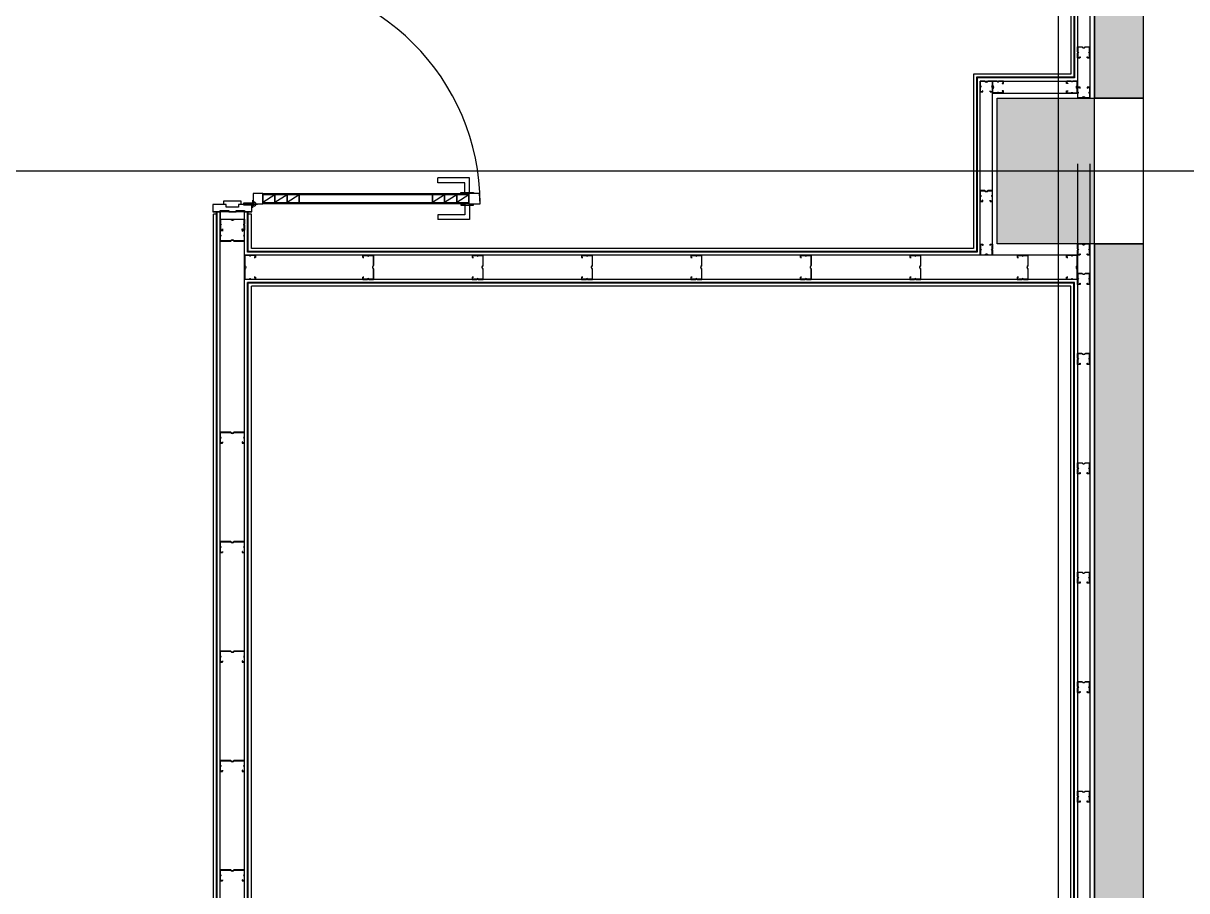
# Model space of a CAD drawing. Header units: metres. Extents: x 630750 to 860239, y 578133 to 726633.
# Drawn here: x 758748 to 763533, y 639851 to 643418 of the extents above; entities that cross this region are included whole.
import ezdxf

# ---------------------------------------------------------------- set-up
doc = ezdxf.new("R2010")
doc.units = ezdxf.units.M
doc.header["$LTSCALE"] = 300
doc.linetypes.add('CONTINOUS', pattern=[0])
doc.linetypes.add('업무시설_xr-base$0$CONTINOUS', pattern=[0])
for name, color, linetype in [('A-CEN-1', 1, 'Continuous'), ('A-CON', 2, 'Continuous'), ('A-WALL-CONC', 2, 'Continuous'), ('F-DOOR_FRAME', 4, 'Continuous'), ('KUK-DOOR', 4, 'Continuous'), ('KUK-DOOR-FRAME', 4, 'Continuous'), ('KUK-DRYWALL', 4, 'Continuous'), ('KUK-WALL-DRYWALL', 4, 'Continuous'), ('KUK-공사제외', 252, 'CONTINOUS'), ('KUK-석고보드', 201, 'Continuous')]:
    doc.layers.add(name, color=color, linetype=linetype)

# ---------------------------------------------------------------- blocks, each defined once
blk = doc.blocks.new('con1')
at = {"layer": 'A-WALL-CONC', "linetype": '업무시설_xr-base$0$CONTINOUS'}
h = blk.add_hatch(color=253, dxfattribs=at)
h.dxf.hatch_style = 1
h.paths.add_polyline_path([(-302595.9, -253222.2), (-301895.9, -253222.2), (-301895.9, -253922.2), (-302595.9, -253922.2)])
h.paths.add_polyline_path([(-384245.9, -253222.2), (-383545.9, -253222.2), (-383545.9, -253922.2), (-384245.9, -253922.2)])
h.paths.add_polyline_path([(-335095.9, -253172.2), (-334295.9, -253172.2), (-334295.9, -253972.2), (-335095.9, -253972.2)])
h.paths.add_polyline_path([(-354895.9, -253172.2), (-354095.9, -253172.2), (-354095.9, -253972.2), (-354895.9, -253972.2)])
h.paths.add_polyline_path([(-374695.9, -253172.2), (-373895.9, -253172.2), (-373895.9, -253972.2), (-374695.9, -253972.2)])
h.paths.add_polyline_path([(-325195.9, -253172.2), (-324395.9, -253172.2), (-324395.9, -253972.2), (-325195.9, -253972.2)])
h.paths.add_polyline_path([(-364745.9, -253222.2), (-364045.9, -253222.2), (-364045.9, -253922.2), (-364745.9, -253922.2)])
h.paths.add_polyline_path([(-344945.9, -253222.2), (-344245.9, -253222.2), (-344245.9, -253922.2), (-344945.9, -253922.2)])
h.paths.add_polyline_path([(-310045.9, -253222.2), (-309345.9, -253222.2), (-309345.9, -253922.2), (-310045.9, -253922.2)])
h.paths.add_polyline_path([(-318595.9, -253172.2), (-317795.9, -253172.2), (-317795.9, -253972.2), (-318595.9, -253972.2)])
h.paths.add_polyline_path([(-384245.9, -310859.9), (-383445.9, -310859.9), (-383445.9, -311659.9), (-384245.9, -311659.9)])
h.paths.add_polyline_path([(-384245.9, -305472.2), (-383445.9, -305472.2), (-383445.9, -306272.2), (-384245.9, -306272.2)])
h.paths.add_polyline_path([(-384245.9, -295572.2), (-383445.9, -295572.2), (-383445.9, -296372.2), (-384245.9, -296372.2)])
h.paths.add_polyline_path([(-384195.9, -276472.2), (-383595.9, -276472.2), (-383595.9, -275872.2), (-384195.9, -275872.2)])
h.paths.add_polyline_path([(-384245.9, -285672.2), (-383445.9, -285672.2), (-383445.9, -286472.2), (-384245.9, -286472.2)])
h.paths.add_polyline_path([(-384295.9, -269172.2), (-383495.9, -269172.2), (-383495.9, -269972.2), (-384295.9, -269972.2)])
h.paths.add_polyline_path([(-384295.9, -260672.2), (-383495.9, -260672.2), (-383495.9, -261472.2), (-384295.9, -261472.2)])
h.paths.add_polyline_path([(-376995.9, -285572.2), (-376195.9, -285572.2), (-376195.9, -286372.2), (-376995.9, -286372.2)], flags=17)
h.paths.add_polyline_path([(-374695.9, -276572.2), (-373895.9, -276572.2), (-373895.9, -275772.2), (-374695.9, -275772.2)], flags=17)
h.paths.add_polyline_path([(-364695.9, -285772.2), (-364095.9, -285772.2), (-364095.9, -286372.2), (-364695.9, -286372.2)], flags=17)
h.paths.add_polyline_path([(-364795.9, -275772.2), (-363995.9, -275772.2), (-363995.9, -276572.2), (-364795.9, -276572.2)], flags=17)
edge = h.paths.add_edge_path(flags=16)
edge.add_arc((-376495.9, -295972.2), 450, 0, 360)
edge = h.paths.add_edge_path(flags=16)
edge.add_arc((-354495.9, -302572.2), 450, 0, 360)
edge = h.paths.add_edge_path(flags=16)
edge.add_arc((-364395.9, -295972.2), 350, 0, 360)
edge = h.paths.add_edge_path(flags=16)
edge.add_arc((-354495.9, -295972.2), 450, 0, 360)
edge = h.paths.add_edge_path(flags=16)
edge.add_arc((-344595.9, -302572.2), 350, 0, 360)
edge = h.paths.add_edge_path(flags=16)
edge.add_arc((-344595.9, -295972.2), 350, 0, 360)
edge = h.paths.add_edge_path(flags=16)
edge.add_arc((-364395.9, -302572.2), 350, 0, 360)
h.paths.add_polyline_path([(-375978.1, -305715.7), (-376743.7, -305483.5), (-376976, -306249), (-376210.4, -306481.3)], flags=17)
h.paths.add_polyline_path([(-378097.8, -312701.2), (-378863.4, -312468.9), (-379095.6, -313234.5), (-378330.1, -313466.8)], flags=16)
h.paths.add_polyline_path([(-354767.9, -312099.6), (-355533.5, -311867.3), (-355765.8, -312632.8), (-355000.2, -312865.1)], flags=17)
h.paths.add_polyline_path([(-347591.1, -314277.3), (-348356.6, -314045), (-348588.9, -314810.6), (-347823.4, -315042.9)], flags=17)
h.paths.add_polyline_path([(-349725.3, -321310.6), (-350490.8, -321078.3), (-350723.1, -321843.9), (-349957.6, -322076.2)], flags=17)
h.paths.add_polyline_path([(-359198.7, -318436), (-359964.3, -318203.7), (-360196.6, -318969.2), (-359431, -319201.5)], flags=17)
edge = h.paths.add_edge_path(flags=16)
edge.add_arc((-324745.9, -312472.2), 450, 0, 360)
h.paths.add_polyline_path([(-318595.9, -311972.2), (-317795.9, -311972.2), (-317795.9, -312972.2), (-318595.9, -312972.2)], flags=17)
edge = h.paths.add_edge_path(flags=16)
edge.add_arc((-335145.9, -312472.2), 350, 0, 360)
edge = h.paths.add_edge_path(flags=16)
edge.add_arc((-338616.5, -317418.6), 450, 0, 360)
h.paths.add_polyline_path([(-340251.8, -324185.3), (-341017.4, -323953), (-341249.7, -324718.5), (-340484.1, -324950.8)], flags=17)
edge = h.paths.add_edge_path(flags=17)
edge.add_arc((-324745.9, -319072.2), 450, 0, 360)
h.paths.add_polyline_path([(-318695.9, -318672.2), (-317695.9, -318672.2), (-317695.9, -319472.2), (-318695.9, -319472.2)], flags=17)
h.paths.add_polyline_path([(-310095.9, -327072.2), (-309295.9, -327072.2), (-309295.9, -327872.2), (-310095.9, -327872.2)])
h.paths.add_polyline_path([(-316095.9, -322372.2), (-316095.9, -325422.2), (-311307.7, -325422.2), (-311307.7, -325222.2), (-315895.9, -325222.2), (-315895.9, -322572.2), (-309695.9, -322572.2), (-309695.9, -325222.2), (-310307.7, -325222.2), (-310307.7, -325422.2), (-309495.9, -325422.2), (-309495.9, -322372.2)], flags=17)
edge = h.paths.add_edge_path(flags=17)
edge.add_arc((-324795.9, -327472.2), 400, 0, 360)
edge = h.paths.add_edge_path(flags=17)
edge.add_arc((-318195.9, -329272.2), 450, 0, 360)
h.paths.add_polyline_path([(-310095.9, -331472.2), (-309295.9, -331472.2), (-309295.9, -332272.2), (-310095.9, -332272.2)])
edge = h.paths.add_edge_path(flags=16)
edge.add_arc((-334695.9, -302572.2), 350, 0, 360)
edge = h.paths.add_edge_path(flags=17)
edge.add_arc((-334695.9, -286072.2), 350, 0, 360)
edge = h.paths.add_edge_path(flags=16)
edge.add_arc((-334695.9, -295972.2), 350, 0, 360)
edge = h.paths.add_edge_path(flags=17)
edge.add_arc((-344595.9, -286072.2), 450, 0, 360)
h.paths.add_polyline_path([(-318595.9, -295472.2), (-317795.9, -295472.2), (-317795.9, -296472.2), (-318595.9, -296472.2)], flags=17)
h.paths.add_polyline_path([(-318595.9, -302072.2), (-317795.9, -302072.2), (-317795.9, -303072.2), (-318595.9, -303072.2)], flags=17)
edge = h.paths.add_edge_path(flags=16)
edge.add_arc((-324795.9, -302572.2), 450, 0, 360)
edge = h.paths.add_edge_path(flags=16)
edge.add_arc((-324795.9, -295972.2), 450, 0, 360)
edge = h.paths.add_edge_path(flags=17)
edge.add_arc((-324795.9, -286072.2), 450, 0, 360)
edge = h.paths.add_edge_path(flags=17)
edge.add_arc((-334695.9, -276172.2), 450, 0, 360)
edge = h.paths.add_edge_path(flags=17)
edge.add_arc((-344595.9, -276172.2), 450, 0, 360)
h.paths.add_polyline_path([(-318595.9, -275772.2), (-317795.9, -275772.2), (-317795.9, -276572.2), (-318595.9, -276572.2)], flags=17)
h.paths.add_polyline_path([(-318595.9, -285672.2), (-317795.9, -285672.2), (-317795.9, -286472.2), (-318595.9, -286472.2)], flags=17)
edge = h.paths.add_edge_path(flags=17)
edge.add_arc((-324795.9, -276172.2), 450, 0, 360)
h.paths.add_polyline_path([(-364795.9, -260672.2), (-363995.9, -260672.2), (-363995.9, -261472.2), (-364795.9, -261472.2)])
h.paths.add_polyline_path([(-364795.9, -269172.2), (-363995.9, -269172.2), (-363995.9, -269972.2), (-364795.9, -269972.2)], flags=17)
h.paths.add_polyline_path([(-325195.9, -269172.2), (-324395.9, -269172.2), (-324395.9, -269972.2), (-325195.9, -269972.2)], flags=17)
h.paths.add_polyline_path([(-310845.9, -260722.2), (-310045.9, -260722.2), (-310045.9, -261522.2), (-310845.9, -261522.2)], flags=17)
h.paths.add_polyline_path([(-325195.9, -260672.2), (-324395.9, -260672.2), (-324395.9, -261472.2), (-325195.9, -261472.2)])
h.paths.add_polyline_path([(-335095.9, -260672.2), (-334295.9, -260672.2), (-334295.9, -261472.2), (-335095.9, -261472.2)])
h.paths.add_polyline_path([(-344995.9, -260672.2), (-344195.9, -260672.2), (-344195.9, -261472.2), (-344995.9, -261472.2)])
h.paths.add_polyline_path([(-354895.9, -260672.2), (-354095.9, -260672.2), (-354095.9, -261472.2), (-354895.9, -261472.2)])
h.paths.add_polyline_path([(-354895.9, -269172.2), (-354095.9, -269172.2), (-354095.9, -269972.2), (-354895.9, -269972.2)], flags=17)
h.paths.add_polyline_path([(-344995.9, -269172.2), (-344195.9, -269172.2), (-344195.9, -269972.2), (-344995.9, -269972.2)], flags=17)
h.paths.add_polyline_path([(-335095.9, -269172.2), (-334295.9, -269172.2), (-334295.9, -269972.2), (-335095.9, -269972.2)], flags=17)
h.paths.add_polyline_path([(-310145.9, -275772.2), (-309345.9, -275772.2), (-309345.9, -276572.2), (-310145.9, -276572.2)])
h.paths.add_polyline_path([(-310145.9, -269172.2), (-309345.9, -269172.2), (-309345.9, -269972.2), (-310145.9, -269972.2)])
h.paths.add_polyline_path([(-309945.9, -312172.2), (-309345.9, -312172.2), (-309345.9, -312772.2), (-309945.9, -312772.2)], flags=17)
h.paths.add_polyline_path([(-309945.9, -302272.2), (-309345.9, -302272.2), (-309345.9, -302872.2), (-309945.9, -302872.2)], flags=17)
h.paths.add_polyline_path([(-310145.9, -295572.2), (-309345.9, -295572.2), (-309345.9, -296372.2), (-310145.9, -296372.2)])
h.paths.add_polyline_path([(-310145.9, -285672.2), (-309345.9, -285672.2), (-309345.9, -286472.2), (-310145.9, -286472.2)])
h.paths.add_polyline_path([(-366406.6, -311179.9), (-366585, -311089.4), (-367172.8, -312248.9), (-366994.4, -312339.4)], flags=16)
h.paths.add_polyline_path([(-367582.3, -313498.9), (-367760.7, -313408.4), (-368303.3, -314478.7), (-368124.9, -314569.2)], flags=16)
h.paths.add_polyline_path([(-374501.4, -323406.8), (-375266.9, -323174.5), (-375499.2, -323940), (-374733.7, -324172.3)], flags=17)
h.paths.add_polyline_path([(-380817, -321490.3), (-381582.5, -321258), (-381814.8, -322023.6), (-381049.3, -322255.9)])
h.paths.add_polyline_path([(-319504.7, -329605.3), (-319562.8, -329796.7), (-318586.8, -330092.9), (-318528.7, -329901.5)], flags=17)
h.paths.add_polyline_path([(-317399.5, -330244.1), (-317457.6, -330435.5), (-316481.5, -330731.7), (-316423.5, -330540.3)], flags=17)
h.paths.add_polyline_path([(-315294.3, -330882.9), (-315352.4, -331074.3), (-314376.3, -331370.5), (-314318.3, -331179.1)], flags=17)
h.paths.add_polyline_path([(-313189.1, -331521.7), (-313247.2, -331713.1), (-312271.1, -332009.3), (-312213, -331817.9)], flags=17)
h.paths.add_polyline_path([(-311083.9, -332160.5), (-311142, -332351.9), (-310165.9, -332648.1), (-310107.8, -332456.7)], flags=17)
h.paths.add_polyline_path([(-308978.7, -332799.4), (-309036.7, -332990.7), (-308060.7, -333286.9), (-308002.6, -333095.5)])
h.paths.add_polyline_path([(-306873.5, -333438.2), (-306931.5, -333629.5), (-305955.5, -333925.7), (-305897.4, -333734.3)])
h.paths.add_polyline_path([(-321610, -328966.5), (-321668, -329157.9), (-320692, -329454.1), (-320633.9, -329262.7)], flags=17)
h.paths.add_polyline_path([(-304768.2, -334077), (-304826.3, -334268.4), (-303850.3, -334564.5), (-303792.2, -334373.1)])
h.paths.add_polyline_path([(-366379.8, -308837.3), (-366525.2, -309124), (-365780.1, -309501.8), (-365997.1, -309929.9), (-365818.7, -310020.4), (-365281.9, -308961.4), (-368992.7, -307835.4), (-369050.7, -308026.8), (-368955, -308055.9), (-369303.5, -309204.2), (-369399.2, -309175.1), (-369457.2, -309366.5), (-369361.5, -309395.5), (-371190.9, -315424.1), (-373726.7, -314654.6), (-371897.4, -308626.1), (-370414.2, -309076.1), (-370356.1, -308884.7), (-371839.3, -308434.7), (-371490.9, -307286.4), (-370007.6, -307736.5), (-369949.6, -307545.1), (-371624.2, -307036.9), (-373976.1, -314787.9), (-369001.2, -316297.6), (-368712.8, -315728.7), (-368891.1, -315638.2), (-369103.7, -316057.4), (-370999.5, -315482.2), (-368763.6, -308113.9)], flags=17)
edge = h.paths.add_edge_path()
edge.add_line((-317995.9, -269122.2), (-318195.9, -269122.2))
edge.add_line((-318195.9, -266622.2), (-317995.9, -266622.2))
edge.add_line((-318195.9, -265972.2), (-318195.9, -266622.2))
edge.add_line((-318195.9, -269122.2), (-318195.9, -269672.2))
edge.add_line((-317995.9, -269472.2), (-317995.9, -269122.2))
edge.add_line((-317995.9, -266622.2), (-317995.9, -265972.2))
edge.add_line((-317070.9, -260922.2), (-317070.9, -260722.2))
edge.add_line((-317070.9, -260722.2), (-314895.9, -260722.2))
edge.add_line((-314895.9, -260722.2), (-314895.9, -260922.2))
edge.add_line((-314895.9, -260922.2), (-317070.9, -260922.2))
edge.add_line((-318195.9, -265972.2), (-321995.9, -265972.2))
edge.add_line((-321995.9, -265972.2), (-321995.9, -262022.2))
edge.add_line((-321995.9, -262022.2), (-321795.9, -262022.2))
edge.add_line((-321795.9, -262022.2), (-321795.9, -262922.2))
edge.add_line((-321795.9, -262922.2), (-321695.9, -262922.2))
edge.add_line((-321695.9, -262922.2), (-321695.9, -263122.2))
edge.add_line((-321695.9, -263122.2), (-321795.9, -263122.2))
edge.add_line((-321795.9, -263122.2), (-321795.9, -265772.2))
edge.add_line((-321795.9, -265772.2), (-314195.9, -265772.2))
edge.add_line((-314195.9, -265772.2), (-314195.9, -263122.2))
edge.add_line((-314195.9, -263122.2), (-320695.9, -263122.2))
edge.add_line((-320695.9, -263122.2), (-320695.9, -262922.2))
edge.add_line((-320695.9, -262922.2), (-319545.9, -262922.2))
edge.add_line((-319545.9, -262922.2), (-319545.9, -260922.2))
edge.add_line((-319545.9, -260922.2), (-321795.9, -260922.2))
edge.add_line((-321795.9, -260922.2), (-321795.9, -261022.2))
edge.add_line((-321795.9, -261022.2), (-321995.9, -261022.2))
edge.add_line((-321995.9, -261022.2), (-321995.9, -260722.2))
edge.add_line((-321995.9, -260722.2), (-317770.9, -260722.2))
edge.add_line((-317770.9, -260722.2), (-317770.9, -260922.2))
edge.add_line((-317995.9, -269472.2), (-314195.9, -269472.2))
edge.add_line((-314195.9, -269472.2), (-314195.9, -265972.2))
edge.add_line((-314195.9, -265972.2), (-317995.9, -265972.2))
edge.add_line((-317770.9, -260922.2), (-319345.9, -260922.2))
edge.add_line((-319345.9, -260922.2), (-319345.9, -262922.2))
edge.add_line((-319345.9, -262922.2), (-314195.9, -262922.2))
edge.add_line((-314195.9, -262922.2), (-314195.9, -260722.2))
edge.add_line((-314195.9, -260722.2), (-313995.9, -260722.2))
edge.add_line((-313995.9, -260722.2), (-313995.9, -269672.2))
edge.add_line((-313995.9, -269672.2), (-318195.9, -269672.2))
edge.add_line((-309345.9, -286472.2), (-309345.9, -312772.2))
edge.add_line((-309545.9, -302872.2), (-309545.9, -312172.2))
edge.add_line((-309545.9, -296372.2), (-309545.9, -302272.2))
edge.add_line((-309545.9, -286472.2), (-309545.9, -295572.2))
edge.add_line((-375426.6, -323700.8), (-380976.7, -322016.6))
edge.add_line((-334860, -324841.4), (-335146.9, -325786.6))
edge.add_line((-334660.1, -325215.5), (-334859.8, -325873.7))
edge.add_line((-324795.9, -328208.8), (-324795.9, -327872.2))
edge.add_line((-324595.9, -328060.4), (-324595.9, -327818.6))
edge.add_line((-324795.9, -328208.8), (-322797.2, -328815.2))
edge.add_line((-322797.2, -328815.2), (-322739.1, -328623.9))
edge.add_line((-322739.1, -328623.9), (-324595.9, -328060.4))
edge.add_line((-337531.2, -334677.3), (-338201, -334474.1))
edge.add_line((-338201, -334474.1), (-338404.3, -335143.9))
edge.add_line((-338404.3, -335143.9), (-337734.4, -335347.2))
edge.add_line((-337734.4, -335347.2), (-337531.2, -334677.3))
edge = h.paths.add_edge_path()
edge.add_line((-339857.9, -323400.5), (-339799.8, -323209.1))
edge.add_line((-339799.8, -323209.1), (-337930.3, -317052.2))
edge.add_line((-337930.3, -317052.2), (-338217.3, -316965))
edge.add_line((-338217.3, -316965), (-338268.5, -317133.4))
edge.add_arc((-338616.5, -317418.6), 450, -73.1135, 39.3318, ccw=False)
edge.add_line((-338485.8, -317849.2), (-340145, -323313.3))
edge.add_line((-340145, -323313.3), (-339857.9, -323400.5))
h = blk.add_hatch(color=253, dxfattribs=at)
h.dxf.hatch_style = 1
h.paths.add_polyline_path([(-309545.9, -296372.2), (-309345.9, -296372.2), (-309345.9, -302272.2), (-309545.9, -302272.2)])
h = blk.add_hatch(color=253, dxfattribs=at)
h.dxf.hatch_style = 1
h.paths.add_polyline_path([(-309545.9, -302872.2), (-309345.9, -302872.2), (-309345.9, -312172.2), (-309545.9, -312172.2)])
at = {"layer": 'A-CON'}
for points in [[(-309545.9, -296372.2), (-309345.9, -296372.2), (-309345.9, -302272.2), (-309545.9, -302272.2)], [(-309945.9, -302272.2), (-309345.9, -302272.2), (-309345.9, -302872.2), (-309945.9, -302872.2)], [(-309545.9, -302872.2), (-309345.9, -302872.2), (-309345.9, -312172.2), (-309545.9, -312172.2)]]:
    blk.add_lwpolyline(points, close=True, dxfattribs=at)
at = {"layer": 'A-WALL-CONC'}
for p, q in [((-309345.9, -286472.2), (-309345.9, -312772.2)), ((-309545.9, -296372.2), (-309545.9, -302272.2)), ((-309545.9, -302872.2), (-309545.9, -312172.2))]:
    blk.add_line(p, q, dxfattribs=at)
blk = doc.blocks.new('힌지')
at = {"layer": 'F-DOOR_FRAME', "color": 175}
for p, q in [((444293.8, 289039.7, 0), (444262.2, 289039.7, 0)), ((444293.8, 289039.7, 0), (444262.2, 289039.7, 0)), ((444278, 289049.1, 0), (444278, 289020.8, 0))]:
    blk.add_line(p, q, dxfattribs=at)
at = {"layer": 'F-DOOR_FRAME', "color": 175, "elevation": 0}
for points in [[(444276.3, 289042.2), (444276.3, 289076.8), (444273.3, 289076.8), (444273.3, 289041.9), (444270.9, 289035.1, -0.190658), (444275.4, 289038.8)], [(444282.3, 289041.9), (444282.3, 289076.8), (444279.3, 289076.8), (444279.3, 289042.2), (444280.2, 289038.8, -0.190658), (444284.8, 289035.1)]]:
    blk.add_lwpolyline(points, format="xyb", close=True, dxfattribs=at)
at = {"layer": 'F-DOOR_FRAME', "color": 175}
blk.add_circle((444277.8, 289034.7, 0), 8, dxfattribs=at)
blk = doc.blocks.new('A$C350577A3')
at = {"layer": 'KUK-DOOR', "color": 6}
for p, q in [((43.5, 939, -6432.8), (43.5, 999, -6432.8)), ((43.5, 999, -6432.8), (173.5, 999, -6432.8)), ((63.5, 939, -6432.8), (63.5, 979, -6432.8)), ((63.5, 979, -6432.8), (173.5, 979, -6432.8)), ((173.5, 979, -6432.8), (173.5, 999, -6432.8)), ((79, 939, -6432.8), (28, 939, -6432.8)), ((28, 939, -6432.8), (28, 934, 0)), ((79, 934, -6432.8), (79, 939, -6432.8)), ((28, 887, 0), (28, 892, 6432.8)), ((79, 887, 0), (28, 887, 0)), ((43.5, 887, 0), (43.5, 827, 0)), ((63.5, 887, 0), (63.5, 847, 0)), ((79, 892, 0), (79, 887, 0)), ((43.5, 827, 0), (173.5, 827, 0)), ((63.5, 847, 0), (173.5, 847, 0)), ((173.5, 847, 0), (173.5, 827, 0))]:
    blk.add_line(p, q, dxfattribs=at)
at = {"layer": 'KUK-DOOR', "color": 251}
for p, q in [((29.7, 934, -6432.8), (29.7, 939, -6432.8)), ((31.3, 934, -6432.8), (31.3, 939, -6432.8)), ((33.9, 934, -6432.8), (33.9, 939, -6432.8)), ((38.4, 934, -6432.8), (38.4, 939, -6432.8)), ((44.6, 934, -6432.8), (44.6, 939, -6432.8)), ((62.4, 934, -6432.8), (62.4, 939, -6432.8)), ((68.6, 934, -6432.8), (68.6, 939, -6432.8)), ((73.1, 934, -6432.8), (73.1, 939, -6432.8)), ((75.7, 934, -6432.8), (75.7, 939, -6432.8)), ((77.3, 934, -6432.8), (77.3, 939, -6432.8)), ((78.4, 934, -6432.8), (78.4, 939, -6432.8)), ((29.7, 892, 0), (29.7, 887, 0)), ((31.3, 892, 0), (31.3, 887, 0)), ((33.9, 892, 0), (33.9, 887, 0)), ((38.4, 892, 0), (38.4, 887, 0)), ((44.6, 892, 0), (44.6, 887, 0)), ((62.4, 892, 0), (62.4, 887, 0)), ((68.6, 892, 0), (68.6, 887, 0)), ((73.1, 892, 0), (73.1, 887, 0)), ((75.7, 892, 0), (75.7, 887, 0)), ((77.3, 892, 0), (77.3, 887, 0)), ((78.4, 892, 0), (78.4, 887, 0))]:
    blk.add_line(p, q, dxfattribs=at)
at = {"layer": 'KUK-DOOR', "color": 1, "ltscale": 100}
for p, q in [((46, 897, 0), (96, 929, 0)), ((96, 897, 0), (146, 929, 0)), ((146, 897, 0), (196, 929, 0)), ((744, 897, 0), (794, 929, 0)), ((794, 897, 0), (844, 929, 0)), ((844, 897, 0), (894, 929, 0))]:
    blk.add_line(p, q, dxfattribs=at)
at = {"layer": 'KUK-DOOR', "color": 8}
blk.add_line((196, 897, 0), (196, 929, 0), dxfattribs=at)
at = {"layer": 'KUK-DOOR', "color": 7, "elevation": 0}
for points in [[(9, 934), (0, 934), (2.5, 892), (46, 892), (46, 934), (9, 934)], [(46, 934), (894, 934)], [(894, 934), (894, 892), (934, 892), (934, 896), (934, 896), (934, 934), (894, 934)], [(894, 892), (46, 892)]]:
    blk.add_lwpolyline(points, dxfattribs=at)
at = {"layer": 'KUK-DOOR', "color": 1, "ltscale": 100, "elevation": 0}
for points in [[(46, 897), (96, 897), (96, 929), (46, 929)], [(96, 897), (146, 897), (146, 929), (96, 929)], [(146, 897), (196, 897), (196, 929), (146, 929)], [(196, 897), (744, 897), (744, 929), (196, 929)], [(744, 897), (794, 897), (794, 929), (744, 929)], [(794, 897), (844, 897), (844, 929), (794, 929)], [(844, 897), (894, 897), (894, 929), (844, 929)]]:
    blk.add_lwpolyline(points, close=True, dxfattribs=at)
at = {"layer": 'KUK-DOOR', "color": 1, "elevation": 0}
blk.add_lwpolyline([(894, 934), (894, 897)], dxfattribs=at)
at = {"layer": 'KUK-DOOR', "color": 1}
blk.add_arc((937.5, 937.5, 0), 937.5, 180.2153, 269.847, dxfattribs=at)

msp = doc.modelspace()

# ---------------------------------------------------------------- linework, layer by layer
at = {"layer": 'A-CEN-1', "linetype": 'Continuous'}
for p, q in [((763004.4, 708258.8), (763004.4, 599232.8)), ((796986.4, 642810.2), (706331.8, 642810.2))]:
    msp.add_line(p, q, dxfattribs=at)
at = {"layer": 'A-CON'}
msp.add_lwpolyline([(762754.4, 643110.2), (763354.4, 643110.2), (763354.4, 642510.2), (762754.4, 642510.2)], close=True, dxfattribs=at)
at = {"layer": 'KUK-DOOR-FRAME'}
msp.add_lwpolyline([(759528.4, 642672.2), (759528.4, 642672.2), (759528.4, 642672.2), (759528.4, 642672.2), (759528.4, 642672.2), (759528.4, 642648.2), (759528.4, 642642.2), (759531.9, 642642.2), (759558.4, 642642.2), (759558.4, 642647.2), (759593.4, 642647.2), (759593.4, 642642.2), (759623.4, 642642.2), (759623.4, 642647.2), (759658.4, 642647.2), (759658.4, 642642.2), (759688.4, 642642.2), (759688.4, 642648.2), (759688.4, 642648.2), (759688.4, 642672.2), (759633.4, 642672.2), (759633.4, 642662.2), (759583.4, 642662.2), (759583.4, 642672.2), (759528.4, 642672.2)], dxfattribs=at)
at = {"layer": 'KUK-DOOR-FRAME', "extrusion": (-1.80681e-09, 1.10631e-25, 1)}
msp.add_lwpolyline([(759583.4, 642662.2), (759583.4, 642672.2), (759573.4, 642672.2), (759573.4, 642687.2), (759643.4, 642687.2), (759643.4, 642672.2), (759633.4, 642672.2), (759633.4, 642662.2), (759583.4, 642662.2)], dxfattribs=at)
at = {"layer": 'KUK-DRYWALL', "color": 8}
for points in [[(763094.4, 643276.2), (763094.4, 643275.2), (763084.4, 643275.2), (763084.4, 643295.2, 1), (763084.4, 643300.2), (763084.4, 643320.2), (763102.9, 643320.2, 0.589997), (763115.9, 643320.2), (763134.4, 643320.2), (763134.4, 643300.2, 1), (763134.4, 643295.2), (763134.4, 643275.2), (763124.4, 643275.2), (763124.4, 643280.2), (763125.4, 643280.2), (763125.4, 643276.2), (763133.4, 643276.2), (763133.4, 643294.4, -0.745356), (763133.4, 643301.1), (763133.4, 643319.2), (763116.5, 643319.2, -0.542783), (763102.3, 643319.2), (763085.4, 643319.2), (763085.4, 643301.1, -0.745356), (763085.4, 643294.4), (763085.4, 643276.2), (763093.4, 643276.2), (763093.4, 643280.2), (763094.4, 643280.2), (763094.4, 643275.2)], [(762724.4, 643136.2), (762724.4, 643135.2), (762734.4, 643135.2), (762734.4, 643155.2, -1), (762734.4, 643160.2), (762734.4, 643180.2), (762715.9, 643180.2, -0.589997), (762702.9, 643180.2), (762684.4, 643180.2), (762684.4, 643160.2, -1), (762684.4, 643155.2), (762684.4, 643135.2), (762694.4, 643135.2), (762694.4, 643140.2), (762693.4, 643140.2), (762693.4, 643136.2), (762685.4, 643136.2), (762685.4, 643154.4, 0.745356), (762685.4, 643161.1), (762685.4, 643179.2), (762702.3, 643179.2, 0.542783), (762716.5, 643179.2), (762733.4, 643179.2), (762733.4, 643161.1, 0.745356), (762733.4, 643154.4), (762733.4, 643136.2), (762725.4, 643136.2), (762725.4, 643140.2), (762724.4, 643140.2), (762724.4, 643135.2)], [(762778.4, 643170.2), (762779.4, 643170.2), (762779.4, 643180.2), (762759.4, 643180.2, -1), (762754.4, 643180.2), (762734.4, 643180.2), (762734.4, 643161.7, -0.589997), (762734.4, 643148.7), (762734.4, 643130.2), (762754.4, 643130.2, -1), (762759.4, 643130.2), (762779.4, 643130.2), (762779.4, 643140.2), (762774.4, 643140.2), (762774.4, 643139.2), (762778.4, 643139.2), (762778.4, 643131.2), (762760.2, 643131.2, 0.745356), (762753.5, 643131.2), (762735.4, 643131.2), (762735.4, 643148.2, 0.542783), (762735.4, 643162.3), (762735.4, 643179.2), (762753.5, 643179.2, 0.745356), (762760.2, 643179.2), (762778.4, 643179.2), (762778.4, 643171.2), (762774.4, 643171.2), (762774.4, 643170.2), (762779.4, 643170.2)], [(763040.4, 643170.2), (763039.4, 643170.2), (763039.4, 643180.2), (763059.4, 643180.2, 1), (763064.4, 643180.2), (763084.4, 643180.2), (763084.4, 643161.7, 0.589997), (763084.4, 643148.7), (763084.4, 643130.2), (763064.4, 643130.2, 1), (763059.4, 643130.2), (763039.4, 643130.2), (763039.4, 643140.2), (763044.4, 643140.2), (763044.4, 643139.2), (763040.4, 643139.2), (763040.4, 643131.2), (763058.5, 643131.2, -0.745356), (763065.3, 643131.2), (763083.4, 643131.2), (763083.4, 643148.2, -0.542783), (763083.4, 643162.3), (763083.4, 643179.2), (763065.3, 643179.2, -0.745356), (763058.5, 643179.2), (763040.4, 643179.2), (763040.4, 643171.2), (763044.4, 643171.2), (763044.4, 643170.2), (763039.4, 643170.2)], [(763094.4, 643154.2), (763094.4, 643155.2), (763084.4, 643155.2), (763084.4, 643135.2, -1), (763084.4, 643130.2), (763084.4, 643110.2), (763102.9, 643110.2, -0.589997), (763115.9, 643110.2), (763134.4, 643110.2), (763134.4, 643130.2, -1), (763134.4, 643135.2), (763134.4, 643155.2), (763124.4, 643155.2), (763124.4, 643150.2), (763125.4, 643150.2), (763125.4, 643154.2), (763133.4, 643154.2), (763133.4, 643136.1, 0.745356), (763133.4, 643129.4), (763133.4, 643111.2), (763116.5, 643111.2, 0.542783), (763102.3, 643111.2), (763085.4, 643111.2), (763085.4, 643129.4, 0.745356), (763085.4, 643136.1), (763085.4, 643154.2), (763093.4, 643154.2), (763093.4, 643150.2), (763094.4, 643150.2), (763094.4, 643155.2)], [(762724.4, 642686.2), (762724.4, 642685.2), (762734.4, 642685.2), (762734.4, 642705.2, -1), (762734.4, 642710.2), (762734.4, 642730.2), (762715.9, 642730.2, -0.589997), (762702.9, 642730.2), (762684.4, 642730.2), (762684.4, 642710.2, -1), (762684.4, 642705.2), (762684.4, 642685.2), (762694.4, 642685.2), (762694.4, 642690.2), (762693.4, 642690.2), (762693.4, 642686.2), (762685.4, 642686.2), (762685.4, 642704.4, 0.745356), (762685.4, 642711.1), (762685.4, 642729.2), (762702.3, 642729.2, 0.542783), (762716.5, 642729.2), (762733.4, 642729.2), (762733.4, 642711.1, 0.745356), (762733.4, 642704.4), (762733.4, 642686.2), (762725.4, 642686.2), (762725.4, 642690.2), (762724.4, 642690.2), (762724.4, 642685.2)], [(759568.4, 642568.2), (759568.4, 642567.2), (759558.4, 642567.2), (759558.4, 642587.2, 1), (759558.4, 642592.2), (759558.4, 642612.2), (759601.9, 642612.2, 0.589997), (759614.9, 642612.2), (759658.4, 642612.2), (759658.4, 642592.2, 1), (759658.4, 642587.2), (759658.4, 642567.2), (759648.4, 642567.2), (759648.4, 642572.2), (759649.4, 642572.2), (759649.4, 642568.2), (759657.4, 642568.2), (759657.4, 642586.4, -0.745356), (759657.4, 642593.1), (759657.4, 642611.2), (759615.5, 642611.2, -0.542783), (759601.3, 642611.2), (759559.4, 642611.2), (759559.4, 642593.1, -0.745356), (759559.4, 642586.4), (759559.4, 642568.2), (759567.4, 642568.2), (759567.4, 642572.2), (759568.4, 642572.2), (759568.4, 642567.2)], [(759568.4, 642566.2), (759568.4, 642567.2), (759558.4, 642567.2), (759558.4, 642547.2, -1), (759558.4, 642542.2), (759558.4, 642522.2), (759601.9, 642522.2, -0.589997), (759614.9, 642522.2), (759658.4, 642522.2), (759658.4, 642542.2, -1), (759658.4, 642547.2), (759658.4, 642567.2), (759648.4, 642567.2), (759648.4, 642562.2), (759649.4, 642562.2), (759649.4, 642566.2), (759657.4, 642566.2), (759657.4, 642548.1, 0.745356), (759657.4, 642541.4), (759657.4, 642523.2), (759615.5, 642523.2, 0.542783), (759601.3, 642523.2), (759559.4, 642523.2), (759559.4, 642541.4, 0.745356), (759559.4, 642548.1), (759559.4, 642566.2), (759567.4, 642566.2), (759567.4, 642562.2), (759568.4, 642562.2), (759568.4, 642567.2)], [(762724.4, 642508.2), (762724.4, 642509.2), (762734.4, 642509.2), (762734.4, 642489.2, 1), (762734.4, 642484.2), (762734.4, 642464.2), (762715.9, 642464.2, 0.589997), (762702.9, 642464.2), (762684.4, 642464.2), (762684.4, 642484.2, 1), (762684.4, 642489.2), (762684.4, 642509.2), (762694.4, 642509.2), (762694.4, 642504.2), (762693.4, 642504.2), (762693.4, 642508.2), (762685.4, 642508.2), (762685.4, 642490.1, -0.745356), (762685.4, 642483.4), (762685.4, 642465.2), (762702.3, 642465.2, -0.542783), (762716.5, 642465.2), (762733.4, 642465.2), (762733.4, 642483.4, -0.745356), (762733.4, 642490.1), (762733.4, 642508.2), (762725.4, 642508.2), (762725.4, 642504.2), (762724.4, 642504.2), (762724.4, 642509.2)], [(763094.4, 642466.2), (763094.4, 642465.2), (763084.4, 642465.2), (763084.4, 642485.2, 1), (763084.4, 642490.2), (763084.4, 642510.2), (763102.9, 642510.2, 0.589997), (763115.9, 642510.2), (763134.4, 642510.2), (763134.4, 642490.2, 1), (763134.4, 642485.2), (763134.4, 642465.2), (763124.4, 642465.2), (763124.4, 642470.2), (763125.4, 642470.2), (763125.4, 642466.2), (763133.4, 642466.2), (763133.4, 642484.4, -0.745356), (763133.4, 642491.1), (763133.4, 642509.2), (763116.5, 642509.2, -0.542783), (763102.3, 642509.2), (763085.4, 642509.2), (763085.4, 642491.1, -0.745356), (763085.4, 642484.4), (763085.4, 642466.2), (763093.4, 642466.2), (763093.4, 642470.2), (763094.4, 642470.2), (763094.4, 642465.2)], [(759702.4, 642374.2), (759703.4, 642374.2), (759703.4, 642364.2), (759683.4, 642364.2, 1), (759678.4, 642364.2), (759658.4, 642364.2), (759658.4, 642407.7, 0.589997), (759658.4, 642420.7), (759658.4, 642464.2), (759678.4, 642464.2, 1), (759683.4, 642464.2), (759703.4, 642464.2), (759703.4, 642454.2), (759698.4, 642454.2), (759698.4, 642455.2), (759702.4, 642455.2), (759702.4, 642463.2), (759684.3, 642463.2, -0.745356), (759677.5, 642463.2), (759659.4, 642463.2), (759659.4, 642421.3, -0.542783), (759659.4, 642407.2), (759659.4, 642365.2), (759677.5, 642365.2, -0.745356), (759684.3, 642365.2), (759702.4, 642365.2), (759702.4, 642373.2), (759698.4, 642373.2), (759698.4, 642374.2), (759703.4, 642374.2)], [(760145.4, 642374.2), (760144.4, 642374.2), (760144.4, 642364.2), (760164.4, 642364.2, -1), (760169.4, 642364.2), (760189.4, 642364.2), (760189.4, 642407.7, -0.589997), (760189.4, 642420.7), (760189.4, 642464.2), (760169.4, 642464.2, -1), (760164.4, 642464.2), (760144.4, 642464.2), (760144.4, 642454.2), (760149.4, 642454.2), (760149.4, 642455.2), (760145.4, 642455.2), (760145.4, 642463.2), (760163.5, 642463.2, 0.745356), (760170.3, 642463.2), (760188.4, 642463.2), (760188.4, 642421.3, 0.542783), (760188.4, 642407.2), (760188.4, 642365.2), (760170.3, 642365.2, 0.745356), (760163.5, 642365.2), (760145.4, 642365.2), (760145.4, 642373.2), (760149.4, 642373.2), (760149.4, 642374.2), (760144.4, 642374.2)], [(760595.4, 642374.2), (760594.4, 642374.2), (760594.4, 642364.2), (760614.4, 642364.2, -1), (760619.4, 642364.2), (760639.4, 642364.2), (760639.4, 642407.7, -0.589997), (760639.4, 642420.7), (760639.4, 642464.2), (760619.4, 642464.2, -1), (760614.4, 642464.2), (760594.4, 642464.2), (760594.4, 642454.2), (760599.4, 642454.2), (760599.4, 642455.2), (760595.4, 642455.2), (760595.4, 642463.2), (760613.5, 642463.2, 0.745356), (760620.3, 642463.2), (760638.4, 642463.2), (760638.4, 642421.3, 0.542783), (760638.4, 642407.2), (760638.4, 642365.2), (760620.3, 642365.2, 0.745356), (760613.5, 642365.2), (760595.4, 642365.2), (760595.4, 642373.2), (760599.4, 642373.2), (760599.4, 642374.2), (760594.4, 642374.2)], [(761045.4, 642374.2), (761044.4, 642374.2), (761044.4, 642364.2), (761064.4, 642364.2, -1), (761069.4, 642364.2), (761089.4, 642364.2), (761089.4, 642407.7, -0.589997), (761089.4, 642420.7), (761089.4, 642464.2), (761069.4, 642464.2, -1), (761064.4, 642464.2), (761044.4, 642464.2), (761044.4, 642454.2), (761049.4, 642454.2), (761049.4, 642455.2), (761045.4, 642455.2), (761045.4, 642463.2), (761063.5, 642463.2, 0.745356), (761070.3, 642463.2), (761088.4, 642463.2), (761088.4, 642421.3, 0.542783), (761088.4, 642407.2), (761088.4, 642365.2), (761070.3, 642365.2, 0.745356), (761063.5, 642365.2), (761045.4, 642365.2), (761045.4, 642373.2), (761049.4, 642373.2), (761049.4, 642374.2), (761044.4, 642374.2)], [(761495.4, 642374.2), (761494.4, 642374.2), (761494.4, 642364.2), (761514.4, 642364.2, -1), (761519.4, 642364.2), (761539.4, 642364.2), (761539.4, 642407.7, -0.589997), (761539.4, 642420.7), (761539.4, 642464.2), (761519.4, 642464.2, -1), (761514.4, 642464.2), (761494.4, 642464.2), (761494.4, 642454.2), (761499.4, 642454.2), (761499.4, 642455.2), (761495.4, 642455.2), (761495.4, 642463.2), (761513.5, 642463.2, 0.745356), (761520.3, 642463.2), (761538.4, 642463.2), (761538.4, 642421.3, 0.542783), (761538.4, 642407.2), (761538.4, 642365.2), (761520.3, 642365.2, 0.745356), (761513.5, 642365.2), (761495.4, 642365.2), (761495.4, 642373.2), (761499.4, 642373.2), (761499.4, 642374.2), (761494.4, 642374.2)], [(761945.4, 642374.2), (761944.4, 642374.2), (761944.4, 642364.2), (761964.4, 642364.2, -1), (761969.4, 642364.2), (761989.4, 642364.2), (761989.4, 642407.7, -0.589997), (761989.4, 642420.7), (761989.4, 642464.2), (761969.4, 642464.2, -1), (761964.4, 642464.2), (761944.4, 642464.2), (761944.4, 642454.2), (761949.4, 642454.2), (761949.4, 642455.2), (761945.4, 642455.2), (761945.4, 642463.2), (761963.5, 642463.2, 0.745356), (761970.3, 642463.2), (761988.4, 642463.2), (761988.4, 642421.3, 0.542783), (761988.4, 642407.2), (761988.4, 642365.2), (761970.3, 642365.2, 0.745356), (761963.5, 642365.2), (761945.4, 642365.2), (761945.4, 642373.2), (761949.4, 642373.2), (761949.4, 642374.2), (761944.4, 642374.2)], [(762395.4, 642374.2), (762394.4, 642374.2), (762394.4, 642364.2), (762414.4, 642364.2, -1), (762419.4, 642364.2), (762439.4, 642364.2), (762439.4, 642407.7, -0.589997), (762439.4, 642420.7), (762439.4, 642464.2), (762419.4, 642464.2, -1), (762414.4, 642464.2), (762394.4, 642464.2), (762394.4, 642454.2), (762399.4, 642454.2), (762399.4, 642455.2), (762395.4, 642455.2), (762395.4, 642463.2), (762413.5, 642463.2, 0.745356), (762420.3, 642463.2), (762438.4, 642463.2), (762438.4, 642421.3, 0.542783), (762438.4, 642407.2), (762438.4, 642365.2), (762420.3, 642365.2, 0.745356), (762413.5, 642365.2), (762395.4, 642365.2), (762395.4, 642373.2), (762399.4, 642373.2), (762399.4, 642374.2), (762394.4, 642374.2)], [(762837.4, 642374.2), (762836.4, 642374.2), (762836.4, 642364.2), (762856.4, 642364.2, -1), (762861.4, 642364.2), (762881.4, 642364.2), (762881.4, 642407.7, -0.589997), (762881.4, 642420.7), (762881.4, 642464.2), (762861.4, 642464.2, -1), (762856.4, 642464.2), (762836.4, 642464.2), (762836.4, 642454.2), (762841.4, 642454.2), (762841.4, 642455.2), (762837.4, 642455.2), (762837.4, 642463.2), (762855.5, 642463.2, 0.745356), (762862.3, 642463.2), (762880.4, 642463.2), (762880.4, 642421.3, 0.542783), (762880.4, 642407.2), (762880.4, 642365.2), (762862.3, 642365.2, 0.745356), (762855.5, 642365.2), (762837.4, 642365.2), (762837.4, 642373.2), (762841.4, 642373.2), (762841.4, 642374.2), (762836.4, 642374.2)], [(763040.4, 642454.2), (763039.4, 642454.2), (763039.4, 642464.2), (763059.4, 642464.2, 1), (763064.4, 642464.2), (763084.4, 642464.2), (763084.4, 642420.7, 0.589997), (763084.4, 642407.7), (763084.4, 642364.2), (763064.4, 642364.2, 1), (763059.4, 642364.2), (763039.4, 642364.2), (763039.4, 642374.2), (763044.4, 642374.2), (763044.4, 642373.2), (763040.4, 642373.2), (763040.4, 642365.2), (763058.5, 642365.2, -0.745356), (763065.3, 642365.2), (763083.4, 642365.2), (763083.4, 642407.2, -0.542783), (763083.4, 642421.3), (763083.4, 642463.2), (763065.3, 642463.2, -0.745356), (763058.5, 642463.2), (763040.4, 642463.2), (763040.4, 642455.2), (763044.4, 642455.2), (763044.4, 642454.2), (763039.4, 642454.2)], [(763094.4, 642345.2), (763094.4, 642344.2), (763084.4, 642344.2), (763084.4, 642364.2, 1), (763084.4, 642369.2), (763084.4, 642389.2), (763102.9, 642389.2, 0.589997), (763115.9, 642389.2), (763134.4, 642389.2), (763134.4, 642369.2, 1), (763134.4, 642364.2), (763134.4, 642344.2), (763124.4, 642344.2), (763124.4, 642349.2), (763125.4, 642349.2), (763125.4, 642345.2), (763133.4, 642345.2), (763133.4, 642363.4, -0.745356), (763133.4, 642370.1), (763133.4, 642388.2), (763116.5, 642388.2, -0.542783), (763102.3, 642388.2), (763085.4, 642388.2), (763085.4, 642370.1, -0.745356), (763085.4, 642363.4), (763085.4, 642345.2), (763093.4, 642345.2), (763093.4, 642349.2), (763094.4, 642349.2), (763094.4, 642344.2)], [(763094.4, 642016.2), (763094.4, 642015.2), (763084.4, 642015.2), (763084.4, 642035.2, 1), (763084.4, 642040.2), (763084.4, 642060.2), (763102.9, 642060.2, 0.589997), (763115.9, 642060.2), (763134.4, 642060.2), (763134.4, 642040.2, 1), (763134.4, 642035.2), (763134.4, 642015.2), (763124.4, 642015.2), (763124.4, 642020.2), (763125.4, 642020.2), (763125.4, 642016.2), (763133.4, 642016.2), (763133.4, 642034.4, -0.745356), (763133.4, 642041.1), (763133.4, 642059.2), (763116.5, 642059.2, -0.542783), (763102.3, 642059.2), (763085.4, 642059.2), (763085.4, 642041.1, -0.745356), (763085.4, 642034.4), (763085.4, 642016.2), (763093.4, 642016.2), (763093.4, 642020.2), (763094.4, 642020.2), (763094.4, 642015.2)], [(759648.4, 641692.1), (759648.4, 641691.1), (759658.4, 641691.1), (759658.4, 641711.1, -1), (759658.4, 641716.1), (759658.4, 641736.1), (759614.9, 641736.1, -0.589997), (759601.9, 641736.1), (759558.4, 641736.1), (759558.4, 641716.1, -1), (759558.4, 641711.1), (759558.4, 641691.1), (759568.4, 641691.1), (759568.4, 641696.1), (759567.4, 641696.1), (759567.4, 641692.1), (759559.4, 641692.1), (759559.4, 641710.2, 0.745356), (759559.4, 641716.9), (759559.4, 641735.1), (759601.3, 641735.1, 0.542783), (759615.5, 641735.1), (759657.4, 641735.1), (759657.4, 641716.9, 0.745356), (759657.4, 641710.2), (759657.4, 641692.1), (759649.4, 641692.1), (759649.4, 641696.1), (759648.4, 641696.1), (759648.4, 641691.1)], [(763094.4, 641566.2), (763094.4, 641565.2), (763084.4, 641565.2), (763084.4, 641585.2, 1), (763084.4, 641590.2), (763084.4, 641610.2), (763102.9, 641610.2, 0.589997), (763115.9, 641610.2), (763134.4, 641610.2), (763134.4, 641590.2, 1), (763134.4, 641585.2), (763134.4, 641565.2), (763124.4, 641565.2), (763124.4, 641570.2), (763125.4, 641570.2), (763125.4, 641566.2), (763133.4, 641566.2), (763133.4, 641584.4, -0.745356), (763133.4, 641591.1), (763133.4, 641609.2), (763116.5, 641609.2, -0.542783), (763102.3, 641609.2), (763085.4, 641609.2), (763085.4, 641591.1, -0.745356), (763085.4, 641584.4), (763085.4, 641566.2), (763093.4, 641566.2), (763093.4, 641570.2), (763094.4, 641570.2), (763094.4, 641565.2)], [(759648.4, 641242.1), (759648.4, 641241.1), (759658.4, 641241.1), (759658.4, 641261.1, -1), (759658.4, 641266.1), (759658.4, 641286.1), (759614.9, 641286.1, -0.589997), (759601.9, 641286.1), (759558.4, 641286.1), (759558.4, 641266.1, -1), (759558.4, 641261.1), (759558.4, 641241.1), (759568.4, 641241.1), (759568.4, 641246.1), (759567.4, 641246.1), (759567.4, 641242.1), (759559.4, 641242.1), (759559.4, 641260.2, 0.745356), (759559.4, 641266.9), (759559.4, 641285.1), (759601.3, 641285.1, 0.542783), (759615.5, 641285.1), (759657.4, 641285.1), (759657.4, 641266.9, 0.745356), (759657.4, 641260.2), (759657.4, 641242.1), (759649.4, 641242.1), (759649.4, 641246.1), (759648.4, 641246.1), (759648.4, 641241.1)], [(763094.4, 641116.2), (763094.4, 641115.2), (763084.4, 641115.2), (763084.4, 641135.2, 1), (763084.4, 641140.2), (763084.4, 641160.2), (763102.9, 641160.2, 0.589997), (763115.9, 641160.2), (763134.4, 641160.2), (763134.4, 641140.2, 1), (763134.4, 641135.2), (763134.4, 641115.2), (763124.4, 641115.2), (763124.4, 641120.2), (763125.4, 641120.2), (763125.4, 641116.2), (763133.4, 641116.2), (763133.4, 641134.4, -0.745356), (763133.4, 641141.1), (763133.4, 641159.2), (763116.5, 641159.2, -0.542783), (763102.3, 641159.2), (763085.4, 641159.2), (763085.4, 641141.1, -0.745356), (763085.4, 641134.4), (763085.4, 641116.2), (763093.4, 641116.2), (763093.4, 641120.2), (763094.4, 641120.2), (763094.4, 641115.2)], [(759648.4, 640792.1), (759648.4, 640791.1), (759658.4, 640791.1), (759658.4, 640811.1, -1), (759658.4, 640816.1), (759658.4, 640836.1), (759614.9, 640836.1, -0.589997), (759601.9, 640836.1), (759558.4, 640836.1), (759558.4, 640816.1, -1), (759558.4, 640811.1), (759558.4, 640791.1), (759568.4, 640791.1), (759568.4, 640796.1), (759567.4, 640796.1), (759567.4, 640792.1), (759559.4, 640792.1), (759559.4, 640810.2, 0.745356), (759559.4, 640816.9), (759559.4, 640835.1), (759601.3, 640835.1, 0.542783), (759615.5, 640835.1), (759657.4, 640835.1), (759657.4, 640816.9, 0.745356), (759657.4, 640810.2), (759657.4, 640792.1), (759649.4, 640792.1), (759649.4, 640796.1), (759648.4, 640796.1), (759648.4, 640791.1)], [(763094.4, 640666.2), (763094.4, 640665.2), (763084.4, 640665.2), (763084.4, 640685.2, 1), (763084.4, 640690.2), (763084.4, 640710.2), (763102.9, 640710.2, 0.589997), (763115.9, 640710.2), (763134.4, 640710.2), (763134.4, 640690.2, 1), (763134.4, 640685.2), (763134.4, 640665.2), (763124.4, 640665.2), (763124.4, 640670.2), (763125.4, 640670.2), (763125.4, 640666.2), (763133.4, 640666.2), (763133.4, 640684.4, -0.745356), (763133.4, 640691.1), (763133.4, 640709.2), (763116.5, 640709.2, -0.542783), (763102.3, 640709.2), (763085.4, 640709.2), (763085.4, 640691.1, -0.745356), (763085.4, 640684.4), (763085.4, 640666.2), (763093.4, 640666.2), (763093.4, 640670.2), (763094.4, 640670.2), (763094.4, 640665.2)], [(759648.4, 640342.1), (759648.4, 640341.1), (759658.4, 640341.1), (759658.4, 640361.1, -1), (759658.4, 640366.1), (759658.4, 640386.1), (759614.9, 640386.1, -0.589997), (759601.9, 640386.1), (759558.4, 640386.1), (759558.4, 640366.1, -1), (759558.4, 640361.1), (759558.4, 640341.1), (759568.4, 640341.1), (759568.4, 640346.1), (759567.4, 640346.1), (759567.4, 640342.1), (759559.4, 640342.1), (759559.4, 640360.2, 0.745356), (759559.4, 640366.9), (759559.4, 640385.1), (759601.3, 640385.1, 0.542783), (759615.5, 640385.1), (759657.4, 640385.1), (759657.4, 640366.9, 0.745356), (759657.4, 640360.2), (759657.4, 640342.1), (759649.4, 640342.1), (759649.4, 640346.1), (759648.4, 640346.1), (759648.4, 640341.1)], [(763094.4, 640216.2), (763094.4, 640215.2), (763084.4, 640215.2), (763084.4, 640235.2, 1), (763084.4, 640240.2), (763084.4, 640260.2), (763102.9, 640260.2, 0.589997), (763115.9, 640260.2), (763134.4, 640260.2), (763134.4, 640240.2, 1), (763134.4, 640235.2), (763134.4, 640215.2), (763124.4, 640215.2), (763124.4, 640220.2), (763125.4, 640220.2), (763125.4, 640216.2), (763133.4, 640216.2), (763133.4, 640234.4, -0.745356), (763133.4, 640241.1), (763133.4, 640259.2), (763116.5, 640259.2, -0.542783), (763102.3, 640259.2), (763085.4, 640259.2), (763085.4, 640241.1, -0.745356), (763085.4, 640234.4), (763085.4, 640216.2), (763093.4, 640216.2), (763093.4, 640220.2), (763094.4, 640220.2), (763094.4, 640215.2)], [(759648.4, 639892.1), (759648.4, 639891.1), (759658.4, 639891.1), (759658.4, 639911.1, -1), (759658.4, 639916.1), (759658.4, 639936.1), (759614.9, 639936.1, -0.589997), (759601.9, 639936.1), (759558.4, 639936.1), (759558.4, 639916.1, -1), (759558.4, 639911.1), (759558.4, 639891.1), (759568.4, 639891.1), (759568.4, 639896.1), (759567.4, 639896.1), (759567.4, 639892.1), (759559.4, 639892.1), (759559.4, 639910.2, 0.745356), (759559.4, 639916.9), (759559.4, 639935.1), (759601.3, 639935.1, 0.542783), (759615.5, 639935.1), (759657.4, 639935.1), (759657.4, 639916.9, 0.745356), (759657.4, 639910.2), (759657.4, 639892.1), (759649.4, 639892.1), (759649.4, 639896.1), (759648.4, 639896.1), (759648.4, 639891.1)]]:
    msp.add_lwpolyline(points, format="xyb", dxfattribs=at)
at = {"layer": 'KUK-WALL-DRYWALL', "linetype": '업무시설_xr-base$0$CONTINOUS'}
for p, q in [((763084.4, 649010.2), (763084.4, 643110.2)), ((763134.4, 649010.2), (763134.4, 643110.2)), ((762684.4, 643180.2), (763084.4, 643180.2)), ((762684.4, 642464.2), (762684.4, 643180.2)), ((762734.4, 642464.2), (762734.4, 643180.2)), ((762734.4, 643130.2), (763084.4, 643130.2)), ((763084.4, 642839.2), (763084.4, 633210.2)), ((763134.4, 642839.2), (763134.4, 633210.2)), ((759558.4, 637716.2), (759558.4, 642642.2)), ((759658.4, 637716.2), (759658.4, 642642.2)), ((763084.4, 642464.2), (759658.4, 642464.2)), ((763084.4, 642364.2), (759658.4, 642364.2))]:
    msp.add_line(p, q, dxfattribs=at)
at = {"layer": 'KUK-공사제외'}
msp.add_lwpolyline([(763154.4, 671510.3), (770424.3, 671510.3), (770424.3, 632267.5), (763154.4, 632267.5)], close=True, dxfattribs=at)
at = {"layer": 'KUK-석고보드', "color": 156, "ltscale": 10}
for p, q in [((763068.9, 647789.7), (763068.9, 643195.7)), ((763068.9, 643195.7), (762668.9, 643195.7)), ((762668.9, 643195.7), (762668.9, 642479.7)), ((759542.9, 637716.2), (759542.9, 642642.2)), ((759673.9, 642479.7), (759673.9, 642642.2)), ((762668.9, 642479.7), (759673.9, 642479.7)), ((763068.9, 642348.7), (759673.9, 642348.7)), ((759673.9, 637716.2), (759673.9, 642348.7)), ((763068.9, 636553.7), (763068.9, 642348.7))]:
    msp.add_line(p, q, dxfattribs=at)
at = {"layer": 'KUK-석고보드', "ltscale": 10}
for p, q in [((763071.9, 647792.7), (763071.9, 643192.7)), ((763056.4, 647777.2), (763056.4, 643208.2)), ((763056.4, 643208.2), (762656.4, 643208.2)), ((762656.4, 643208.2), (762656.4, 642492.2)), ((763071.9, 643192.7), (762671.9, 643192.7)), ((762671.9, 643192.7), (762671.9, 642476.7)), ((759530.4, 637726.2), (759530.4, 642632.2)), ((759542.9, 642632.2), (759530.4, 642632.2)), ((759685.4, 642642.2), (759531.4, 642642.2)), ((759545.9, 637716.2), (759545.9, 642642.2)), ((759670.9, 642476.7), (759670.9, 642642.2)), ((759686.4, 642632.2), (759673.9, 642632.2)), ((759686.4, 642492.2), (759686.4, 642632.2)), ((762671.9, 642476.7), (759670.9, 642476.7)), ((762656.4, 642492.2), (759686.4, 642492.2)), ((763071.9, 642351.7), (759670.9, 642351.7)), ((759670.9, 637716.2), (759670.9, 642351.7)), ((763056.4, 642336.2), (759686.4, 642336.2)), ((759686.4, 637726.2), (759686.4, 642336.2)), ((763056.4, 636566.2), (763056.4, 642336.2)), ((763071.9, 636550.7), (763071.9, 642351.7))]:
    msp.add_line(p, q, dxfattribs=at)
at = {"layer": 'KUK-석고보드', "color": 35, "ltscale": 10}
msp.add_lwpolyline([(759658.4, 642642.2), (759558.4, 642642.2), (759558.4, 642612.2), (759658.4, 642612.2)], close=True, dxfattribs=at)

# ---------------------------------------------------------------- block references
at = {"layer": 'A-CON'}
msp.add_blockref('con1', (1072700.2, 945382.4), dxfattribs=at)
at = {"layer": 'KUK-DOOR', "color": 133, "rotation": 180}
msp.add_blockref('A$C350577A3', (760627.4, 643609.2), dxfattribs=at)
at = {"layer": 'KUK-DOOR', "color": 6, "linetype": 'ByBlock', "xscale": -1, "rotation": 90}
msp.add_blockref('힌지', (1048732.6, 1086952), dxfattribs=at)

doc.saveas('drawing.dxf')
